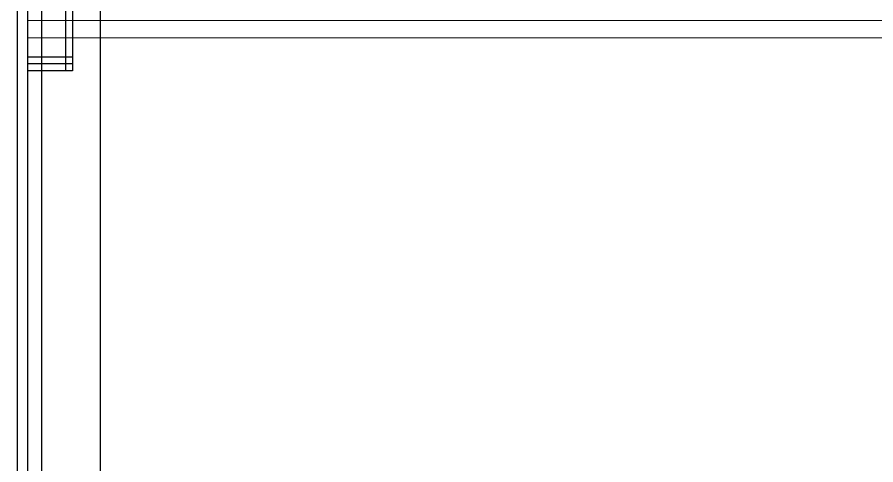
# Model space of a CAD drawing. Extents: x 152195838 to 160350639, y 364657247 to 370318102.
# Drawn here: x 157579347 to 157585560, y 364994755 to 364997996 of the extents above; entities that cross this region are included whole.
import ezdxf

# ---------------------------------------------------------------- set-up
doc = ezdxf.new("R2010")
doc.units = 0
doc.header["$MEASUREMENT"] = 0
for name, color, linetype in [('4A.TEC 마감선 1', 6, 'CONTINUOUS'), ('4A.TEC 벽체 3', 4, 'CONTINUOUS'), ('4A.TEC 벽체 4', 7, 'CONTINUOUS')]:
    doc.layers.add(name, color=color, linetype=linetype)
doc.layers.add('DEFPOINT', color=135, linetype='CONTINUOUS', plot=False)

# ---------------------------------------------------------------- blocks, each defined once
blk = doc.blocks.new('A$C111325cc')
at = {"layer": 'DEFPOINT'}
blk.add_line((136276.3, 244000), (136276.3, 0), dxfattribs=at)
blk = doc.blocks.new('zw$BB1D')
at = {"layer": '4A.TEC 벽체 3'}
for p, q in [((262, 752), (-413, 752)), ((262, 702), (-413, 702))]:
    blk.add_line(p, q, dxfattribs=at)

msp = doc.modelspace()

# ---------------------------------------------------------------- linework, layer by layer
at = {"layer": '4A.TEC 마감선 1'}
msp.add_line((157579747.0046, 364997706.8958), (157579422.0046, 364997706.8958), dxfattribs=at)
at = {"layer": '4A.TEC 벽체 3'}
for p, q in [((157579747.0046, 364997656.8958), (157579422.0046, 364997656.8958)), ((157579747.0046, 364997606.8958), (157579422.0046, 364997606.8958))]:
    msp.add_line(p, q, dxfattribs=at)
for points in [[(157579347.0046, 365070431.8958), (157579347.0046, 364983031.8958)], [(157579422.0046, 365070431.8958), (157579422.0046, 364983031.8958)], [(157579522.0046, 365070131.8958), (157579522.0046, 364983031.8958)]]:
    msp.add_lwpolyline(points, dxfattribs=at)
at = {"layer": '4A.TEC 벽체 4', "color": 251, "lineweight": 0, "ltscale": 15}
for p, q in [((157592297.0046, 364997971.8958), (157579422.0046, 364997971.8958)), ((157592297.0046, 364997846.8958), (157579422.0046, 364997846.8958))]:
    msp.add_line(p, q, dxfattribs=at)

# ---------------------------------------------------------------- block references
at = {"layer": '4A.TEC 벽체 3', "xscale": -1, "rotation": 269.9999999957312}
msp.add_blockref('zw$BB1D', (157578995.0046, 364998019.8958), dxfattribs=at)
at = {"layer": 'DEFPOINT'}
msp.add_blockref('A$C111325cc', (157443670.7413, 364896968.7328), dxfattribs=at)

doc.saveas('drawing.dxf')
